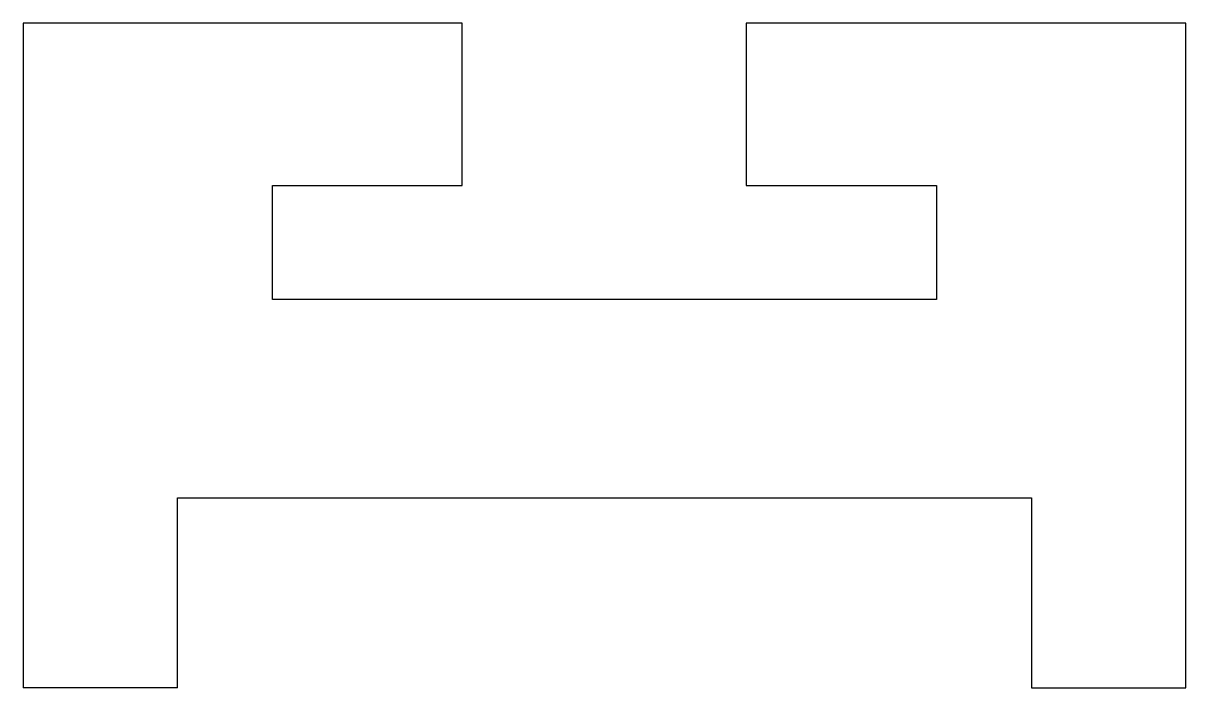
# Model space of a CAD drawing. Header units: millimetres. Extents: x 31.8 to 56.2, y 20 to 34.
import ezdxf

# ---------------------------------------------------------------- set-up
doc = ezdxf.new("R2010")
doc.units = ezdxf.units.MM
doc.layers.add('Corte exterior', color=1, linetype='Continuous', true_color=0xff0000)

msp = doc.modelspace()

# ---------------------------------------------------------------- linework, layer by layer
at = {"layer": 'Corte exterior'}
for p, q in [((31.75, 34), (31.75, 20)), ((41, 34), (31.75, 34)), ((41, 30.583), (41, 34)), ((46.986, 34), (46.986, 30.583)), ((56.25, 34), (46.986, 34)), ((56.25, 20), (56.25, 34)), ((37, 30.583), (41, 30.583)), ((37, 28.183), (37, 30.583)), ((46.986, 30.583), (51, 30.583)), ((51, 30.583), (51, 28.183)), ((44.5, 28.183), (37, 28.183)), ((51, 28.183), (44.5, 28.183)), ((35, 24), (53, 24)), ((35, 20), (35, 24)), ((53, 24), (53, 20)), ((35, 20), (31.75, 20)), ((53, 20), (56.25, 20))]:
    msp.add_line(p, q, dxfattribs=at)

doc.saveas('drawing.dxf')
